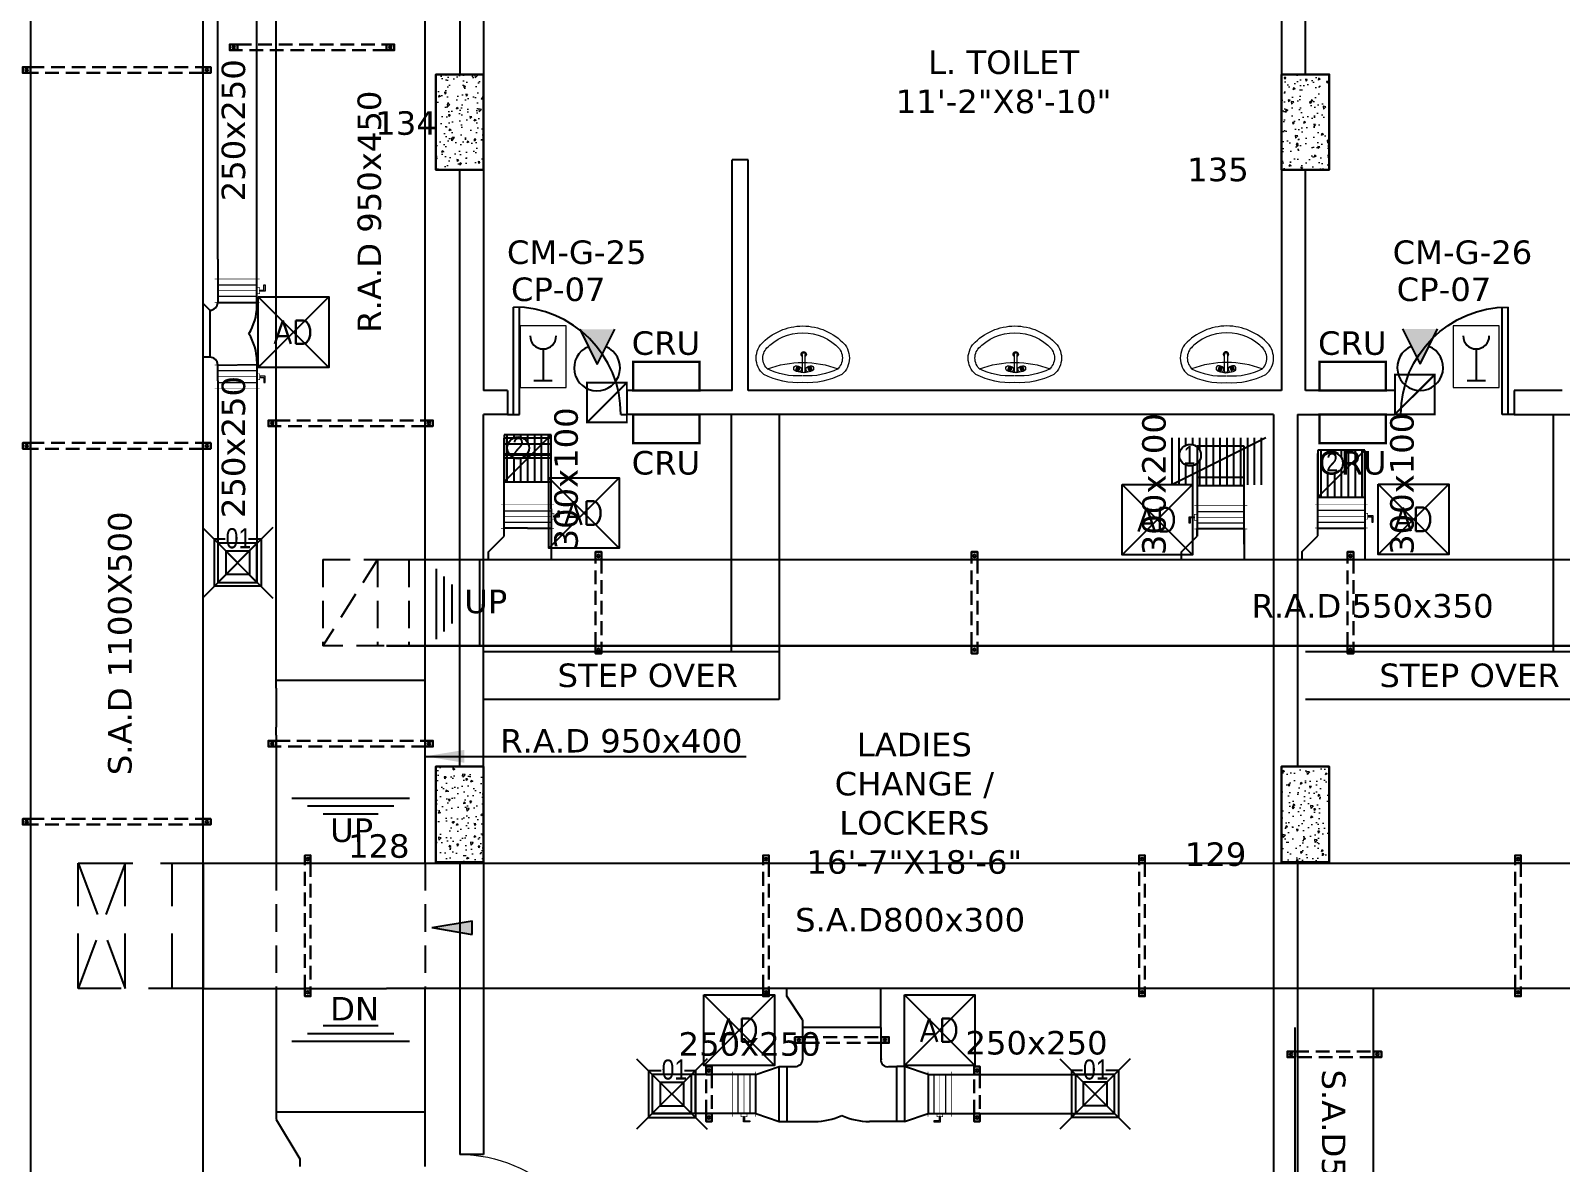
# Model space of a CAD drawing. Header units: millimetres. Extents: x -5691 to 68617, y -23008 to 84113.
# Drawn here: x 25404 to 35169, y 53873 to 61100 of the extents above; entities that cross this region are included whole.
import ezdxf
from ezdxf.enums import TextEntityAlignment as Align

# ---------------------------------------------------------------- set-up
doc = ezdxf.new("R2010")
doc.units = ezdxf.units.MM
doc.header["$LTSCALE"] = 700
doc.header["$MEASUREMENT"] = 0
doc.set_wipeout_variables(frame=1)
doc.linetypes.add('HIDDEN', pattern=[0.375, 0.25, -0.125])
for name, color, linetype in [('01-dif', 76, 'Continuous'), ('Access Door', 7, 'Continuous'), ('architactur xref$0$COLUMN', 8, 'Continuous'), ('architactur xref$0$COLUMN HATCH', 8, 'Continuous'), ('architactur xref$0$EL- DOOR INTERLOCKING', 8, 'Continuous'), ('architactur xref$0$MAA - CCTV - ZAI', 8, 'Continuous'), ('architactur xref$0$MAA-CABLE TRAY', 8, 'Continuous'), ('architactur xref$0$MAA-PP.1', 8, 'Continuous'), ('architactur xref$0$TEXT', 8, 'Continuous'), ('architactur xref$0$WALL', 8, 'Continuous'), ('architactur xref$0$WINDOOW', 8, 'Continuous'), ('duct size', 7, 'Continuous'), ('M-AC-DIFFUSER', 3, 'Continuous'), ('rcp$0$01-dif', 76, 'Continuous'), ('rcp$0$Return grill 300x300', 5, 'Continuous'), ('rcp$0$RETURN GRILL-600x300', 5, 'Continuous'), ('rcp$0$WO DIFFUSER', 78, 'Continuous'), ('rcp$0$X-REF', 8, 'Continuous'), ('Return Ahu-06', 1, 'Continuous'), ('Supply Ahu-05', 3, 'Continuous'), ('Supply Ahu-06', 3, 'Continuous'), ('X-REF', 8, 'Continuous')]:
    doc.layers.add(name, color=color, linetype=linetype)
for name, color, linetype, lineweight in [('architactur xref$0$AR. COLUMN', 8, 'Continuous', 30), ('architactur xref$0$AR. R.C.C HATCH', 8, 'Continuous', 9), ('rcp$0$MAAM TEXT', 7, 'Continuous', 25), ('SA-HANGERS', 21, 'Continuous', 30), ('VCD', 1, 'Continuous', 20)]:
    doc.layers.add(name, color=color, linetype=linetype, lineweight=lineweight)
doc.styles.add('AC-TEXT', font='ROMANS.SHX', dxfattribs={"height": 200})
doc.styles.add('architactur xref$0$VERDANA', font='verdana.ttf')
doc.styles.add('Arial', font='arial.ttf')
doc.styles.add('rcp$0$style1', font='ARIALN.TTF')
doc.styles.add('style1', font='ARIALN.TTF')
doc.styles.add('VERDANA', font='verdana.ttf')
doc.dimstyles.new('1-100', dxfattribs={"dimscale": 100, "dimtxt": 2, "dimasz": 2.5, "dimexe": 1.25, "dimexo": 0.625, "dimtad": 1, "dimdec": 0, "dimtxsty": 'Arial', "dimblk": 'ARCHTICK', "dimcen": 2.5, "dimclrd": 3, "dimclre": 3, "dimclrt": 3, "dimadec": 0, "dimazin": 0, "dimtfac": 1, "dimtdec": 0, "dimtmove": 0, "dimatfit": 3, "dimfxl": 1, "dimarcsym": 0})

# ---------------------------------------------------------------- blocks, each defined once
blk = doc.blocks.new('*U7')
for p, q in [((0, 0), (0, 37)), ((950, 0), (950, 37))]:
    blk.add_line(p, q)
for points in [[(0, 0), (-50, 0), (-50, 37), (0, 37)], [(950, 37), (1000, 37), (1000, 0), (950, 0)]]:
    blk.add_lwpolyline(points)
at = {"linetype": 'HIDDEN', "ltscale": 0.5}
for points in [[(0, 37), (950, 37)], [(950, 0), (0, 0)]]:
    blk.add_lwpolyline(points, dxfattribs=at)
for centre in [(-25, 18.5), (975, 18.5)]:
    blk.add_circle(centre, 8.44)
blk = doc.blocks.new('*U36')
for p, q in [((0, 0), (0, 37)), ((1100, 0), (1100, 37))]:
    blk.add_line(p, q)
for points in [[(0, 0), (-50, 0), (-50, 37), (0, 37)], [(1100, 37), (1150, 37), (1150, 0), (1100, 0)]]:
    blk.add_lwpolyline(points)
at = {"linetype": 'HIDDEN', "ltscale": 0.5}
for points in [[(0, 37), (1100, 37)], [(1100, 0), (0, 0)]]:
    blk.add_lwpolyline(points, dxfattribs=at)
for centre in [(-25, 18.5), (1125, 18.5)]:
    blk.add_circle(centre, 8.44)
blk = doc.blocks.new('*U37')
for p, q in [((0, 0), (0, 37)), ((550, 0), (550, 37))]:
    blk.add_line(p, q)
for points in [[(0, 0), (-50, 0), (-50, 37), (0, 37)], [(550, 37), (600, 37), (600, 0), (550, 0)]]:
    blk.add_lwpolyline(points)
at = {"linetype": 'HIDDEN', "ltscale": 0.5}
for points in [[(0, 37), (550, 37)], [(550, 0), (0, 0)]]:
    blk.add_lwpolyline(points, dxfattribs=at)
for centre in [(-25, 18.5), (575, 18.5)]:
    blk.add_circle(centre, 8.44)
blk = doc.blocks.new('*U38')
for p, q in [((0, 0), (0, 37)), ((800, 0), (800, 37))]:
    blk.add_line(p, q)
for points in [[(0, 0), (-50, 0), (-50, 37), (0, 37)], [(800, 37), (850, 37), (850, 0), (800, 0)]]:
    blk.add_lwpolyline(points)
at = {"linetype": 'HIDDEN', "ltscale": 0.5}
for points in [[(0, 37), (800, 37)], [(800, 0), (0, 0)]]:
    blk.add_lwpolyline(points, dxfattribs=at)
for centre in [(-25, 18.5), (825, 18.5)]:
    blk.add_circle(centre, 8.44)
blk = doc.blocks.new('*U39')
for p, q in [((0, 0), (0, 37)), ((500, 0), (500, 37))]:
    blk.add_line(p, q)
for points in [[(0, 0), (-50, 0), (-50, 37), (0, 37)], [(500, 37), (550, 37), (550, 0), (500, 0)]]:
    blk.add_lwpolyline(points)
at = {"linetype": 'HIDDEN', "ltscale": 0.5}
for points in [[(0, 37), (500, 37)], [(500, 0), (0, 0)]]:
    blk.add_lwpolyline(points, dxfattribs=at)
for centre in [(-25, 18.5), (525, 18.5)]:
    blk.add_circle(centre, 8.44)
blk = doc.blocks.new('*U40')
for p, q in [((0, 0), (0, 37)), ((250, 0), (250, 37))]:
    blk.add_line(p, q)
for points in [[(0, 0), (-50, 0), (-50, 37), (0, 37)], [(250, 37), (300, 37), (300, 0), (250, 0)]]:
    blk.add_lwpolyline(points)
at = {"linetype": 'HIDDEN', "ltscale": 0.5}
for points in [[(0, 37), (250, 37)], [(250, 0), (0, 0)]]:
    blk.add_lwpolyline(points, dxfattribs=at)
for centre in [(-25, 18.5), (275, 18.5)]:
    blk.add_circle(centre, 8.44)
blk = doc.blocks.new('*U86')
at = {"linetype": 'Continuous'}
for points in [[(-25, 20), (-25, 30), (-60, 30), (-60, 75), (-70, 75), (-70, 20), (-25, 20)], [(400, 75), (0, 75), (0, -25), (400, -25)]]:
    blk.add_lwpolyline(points, close=True, dxfattribs=at)
at = {"linetype": 'Continuous', "const_width": 5}
for points in [[(400, -75), (400, -75), (-25, -75), (0, -75), (0, 125), (-25, 125), (0, 125), (400, 125), (425, 125), (400, 125), (400, -75), (425, -75), (400, -75)], [(400, 25), (0, 25)]]:
    blk.add_lwpolyline(points, dxfattribs=at)
blk.add_lwpolyline([(0, 0), (0, 50), (-25, 50), (-25, 0)], close=True, dxfattribs=at)
blk = doc.blocks.new('*U87')
at = {"linetype": 'Continuous'}
for points in [[(-25, 20), (-25, 30), (-60, 30), (-60, 75), (-70, 75), (-70, 20), (-25, 20)], [(333, 75), (0, 75), (0, -25), (333, -25)]]:
    blk.add_lwpolyline(points, close=True, dxfattribs=at)
at = {"linetype": 'Continuous', "const_width": 5}
for points in [[(333, -75), (333, -75), (-25, -75), (0, -75), (0, 125), (-25, 125), (0, 125), (333, 125), (358, 125), (333, 125), (333, -75), (358, -75), (333, -75)], [(333, 25), (0, 25)]]:
    blk.add_lwpolyline(points, dxfattribs=at)
blk.add_lwpolyline([(0, 0), (0, 50), (-25, 50), (-25, 0)], close=True, dxfattribs=at)
blk = doc.blocks.new('architactur xref$0$D2.5')
at = {"color": 0}
for p, q in [((1.5, 0), (1.5, 27)), ((3, 0), (3, 26.96)), ((0, 0), (3, 0)), ((28.5, 0), (30, 0))]:
    blk.add_line(p, q, dxfattribs=at)
blk.add_arc((1.5, 0), 27, 0, 90, dxfattribs=at)
blk = doc.blocks.new('architactur xref$0$Wash Basin')
at = {"layer": 'architactur xref$0$WINDOOW', "color": 0, "lineweight": 0}
for p, q in [((-1.95, -3.26, -20.33), (-0.99, -2.87, -20.33)), ((-1.87, -3.39, -20.33), (-0.92, -3.01, -20.33)), ((-1.82, -3.58, -20.33), (-0.86, -3.19, -20.33)), ((-1.73, -3.82, -20.33), (-0.77, -3.44, -20.33)), ((-1.62, -4.02, -20.33), (-0.67, -3.64, -20.33)), ((-1.56, -4.16, -20.33), (-0.6, -3.77, -20.33)), ((1.99, -4.16, -20.33), (1.03, -3.77, -20.33)), ((2.05, -4.02, -20.33), (1.1, -3.64, -20.33)), ((2.16, -3.82, -20.33), (1.2, -3.44, -20.33)), ((2.25, -3.58, -20.33), (1.3, -3.19, -20.33)), ((2.3, -3.39, -20.33), (1.35, -3.01, -20.33)), ((2.38, -3.26, -20.33), (1.42, -2.87, -20.33)), ((-0.26, -6.63, -20.33), (-0.45, -7.1, -20.33)), ((-0.15, -7.1, -20.33), (-0.45, -7.1, -20.33)), ((-0.26, -7.57, -20.33), (-0.45, -7.1, -20.33)), ((-0.15, -7.1, -20.33), (-0.45, -7.1, -20.33)), ((-0.35, -6.86, -20.33), (-0.15, -6.95, -20.33)), ((-0.35, -7.34, -20.33), (-0.13, -7.24, -20.33)), ((-0.26, -6.63, -20.33), (-0.15, -6.59, -20.33)), ((-0.15, -6.73, -20.33), (-0.26, -6.63, -20.33)), ((-0.05, -7.36, -20.33), (-0.26, -7.57, -20.33)), ((-0.26, -7.57, -20.33), (0.22, -7.77, -20.33)), ((-0.02, -7.67, -20.33), (0.07, -7.44, -20.33)), ((0.22, -7.47, -20.33), (0.22, -7.77, -20.33)), ((0.69, -7.57, -20.33), (0.22, -7.77, -20.33)), ((0.45, -7.67, -20.33), (0.36, -7.44, -20.33)), ((0.48, -7.36, -20.33), (0.69, -7.57, -20.33)), ((0.79, -7.34, -20.33), (0.56, -7.24, -20.33)), ((0.69, -6.63, -20.33), (0.59, -6.59, -20.33)), ((0.59, -6.73, -20.33), (0.69, -6.63, -20.33)), ((0.79, -6.86, -20.33), (0.59, -6.95, -20.33)), ((0.88, -7.1, -20.33), (0.59, -7.1, -20.33)), ((0.88, -7.1, -20.33), (0.59, -7.1, -20.33)), ((0.69, -6.63, -20.33), (0.88, -7.1, -20.33)), ((0.69, -7.57, -20.33), (0.88, -7.1, -20.33))]:
    blk.add_line(p, q, dxfattribs=at)
at = {"layer": 'architactur xref$0$WINDOOW', "color": 0, "lineweight": 0, "elevation": -20.33}
for points in [[(-0.15, -7.1), (-0.15, -2.85)], [(0.59, -2.85), (0.59, -7.1)]]:
    blk.add_lwpolyline(points, dxfattribs=at)
at = {"layer": 'architactur xref$0$WINDOOW', "color": 0, "lineweight": 0}
for centre, radius, start, end in [((-1.22, -18.85, -20.33), 18.88, 86.3022, 117.1041), ((1.22, -18.85, -20.33), 18.88, 62.8959, 93.6978), ((-6.28, -6.17, -20.33), 5.44, 130.629, 229.5748), ((-6.28, -6.17, -20.33), 3.75, 130.629, 229.5748), ((-1.22, -18.85, -20.33), 17.19, 86.3022, 117.1041), ((0, 20.05, -20.33), 25.11, 249.343, 290.657), ((-1.46, -3.5, -20.33), 0.82, 157.3594, 242.2069), ((-0.84, -4.74, -20.33), 2.08, 88.1459, 131.4167), ((-1.77, -2.14, -20.33), 2.08, 268.147, 311.4156), ((0.22, -5.74, -20.33), 3.23, 92.4524, 107.7907), ((-1.15, -3.39, -20.33), 0.82, 337.3556, 62.2031), ((-0.25, -4.45, -20.33), 0.981, 84.6081, 95.3919), ((0.22, -2.85, -20.33), 0.37, 0, 180), ((1.22, -18.85, -20.33), 17.19, 63.6135, 93.6978), ((0.22, -5.74, -20.33), 3.23, 72.2093, 87.5476), ((0.68, -4.45, -20.33), 0.981, 84.6081, 95.3919), ((1.58, -3.39, -20.33), 0.82, 117.7969, 202.6444), ((2.21, -2.14, -20.33), 2.08, 228.5844, 271.853), ((1.27, -4.74, -20.33), 2.08, 48.5833, 91.8541), ((1.89, -3.5, -20.33), 0.82, 297.7931, 22.6406), ((6.2, -6.19, -20.33), 3.75, 310.4252, 49.371), ((6.28, -6.17, -20.33), 5.44, 310.4252, 49.371), ((0.22, -7.1, -20.33), 0.668, 123.6067, 56.3933), ((0.22, -7.1, -20.33), 0.37, 180, 0), ((0, 0, -20.33), 14.23, 222.5382, 317.4618), ((0, 0, -20.33), 12.53, 222.5382, 317.4618)]:
    blk.add_arc(centre, radius, start, end, dxfattribs=at)
blk = doc.blocks.new('architactur xref$0$D1')
at = {"layer": 'architactur xref$0$WINDOOW', "color": 0, "lineweight": 0}
for p, q in [((2995.31, -11647.76), (2960.36, -11647.76)), ((2995.31, -11647.76), (2995.31, -11650.76)), ((2995.31, -11649.76), (2960.31, -11649.76))]:
    blk.add_line(p, q, dxfattribs=at)
blk.add_arc((2995.31, -11649.76), 35, 90, 180, dxfattribs=at)
blk = doc.blocks.new('*U238')
at = {"layer": 'architactur xref$0$MAA - CCTV - ZAI'}
blk.add_hatch(color=0, dxfattribs=at).paths.add_polyline_path([(-0.65, 0), (-9.48, -4.42), (-9.48, 4.42)])
at = {"layer": 'architactur xref$0$MAA - CCTV - ZAI', "color": 0}
for p, q in [((-0.65, 0), (-9.48, 4.42)), ((-9.48, -4.42), (-0.65, 0))]:
    blk.add_line(p, q, dxfattribs=at)
blk.add_arc((0.24, 0), 5.77, 202.6408, 157.3592, dxfattribs=at)
blk = doc.blocks.new('*U239')
at = {"layer": 'architactur xref$0$MAA - CCTV - ZAI'}
blk.add_hatch(color=0, dxfattribs=at).paths.add_polyline_path([(-0.65, 0), (-9.48, -4.42), (-9.48, 4.42)])
at = {"layer": 'architactur xref$0$MAA - CCTV - ZAI', "color": 0}
for p, q in [((-0.65, 0), (-9.48, 4.42)), ((-9.48, -4.42), (-0.65, 0))]:
    blk.add_line(p, q, dxfattribs=at)
blk.add_arc((0.24, 0), 5.77, 202.6408, 157.3592, dxfattribs=at)
blk = doc.blocks.new('architactur xref$0$CP')
at = {"layer": 'architactur xref$0$MAA - CCTV - ZAI', "lineweight": 0}
blk.add_lwpolyline([(5.77, 0), (5.77, -15.5), (-5.77, -15.5), (-5.77, 0)], close=True, dxfattribs=at)
at = {"layer": 'architactur xref$0$MAA-PP.1', "color": 0}
for p, q in [((-2.3, -1.8), (2.3, -1.8)), ((0, -9.68), (0, -1.8))]:
    blk.add_line(p, q, dxfattribs=at)
at = {"layer": 'architactur xref$0$MAA-PP.1', "color": 0, "extrusion": (0, 0, -1)}
blk.add_ellipse((0, -12.97), major_axis=(2.32, 2.32), ratio=1, start_param=3.926991, end_param=7.068583, dxfattribs=at)
blk = doc.blocks.new('architactur xref$0$CRU')
at = {"layer": 'architactur xref$0$EL- DOOR INTERLOCKING', "color": 0, "const_width": 0.607}
blk.add_lwpolyline([(-7, 0), (-7, 7.23), (9.63, 7.23), (9.63, 0)], close=True, dxfattribs=at)
blk = doc.blocks.new('architactur xref$0$COLUM')
at = {"lineweight": 18}
blk.add_wipeout([(-12, 0), (-12, -24), (0, -24), (0, 0)], dxfattribs=at)
at = {"layer": 'architactur xref$0$AR. R.C.C HATCH'}
h = blk.add_hatch(dxfattribs=at)
h.set_pattern_fill('AR-CONC', color=256, scale=0.75, angle=180, style=0)
h.paths.add_polyline_path([(-12, -24), (0, -24), (0, 0), (-12, 0)])
at = {"layer": 'architactur xref$0$AR. COLUMN'}
blk.add_lwpolyline([(-12, 0), (-12, -24), (0, -24), (0, 0)], close=True, dxfattribs=at)
at = {"layer": 'architactur xref$0$TEXT', "lineweight": 0}
blk.add_lwpolyline([(-12, -24), (0, -24), (0, 0), (-12, 0)], close=True, dxfattribs=at)
blk = doc.blocks.new('architactur xref')
at = {"layer": 'architactur xref$0$COLUMN HATCH', "linetype": 'Continuous'}
for points in [[(1102, 2370.5), (1114, 2370.5), (1114, 2394.5), (1102, 2394.5)], [(1314.5, 2370.5), (1326.5, 2370.5), (1326.5, 2394.5), (1314.5, 2394.5)], [(1102, 2196.5), (1114, 2196.5), (1114, 2220.5), (1102, 2220.5)], [(1314.5, 2196.5), (1326.5, 2196.5), (1326.5, 2220.5), (1314.5, 2220.5)]]:
    blk.add_hatch(color=256, dxfattribs=at).paths.add_polyline_path(points)
at = {"layer": 'architactur xref$0$TEXT', "lineweight": 0}
for points in [[(1102, 2370.5), (1114, 2370.5), (1114, 2394.5), (1102, 2394.5)], [(1314.5, 2370.5), (1326.5, 2370.5), (1326.5, 2394.5), (1314.5, 2394.5)], [(1102, 2196.5), (1114, 2196.5), (1114, 2220.5), (1102, 2220.5)], [(1314.5, 2196.5), (1326.5, 2196.5), (1326.5, 2220.5), (1314.5, 2220.5)]]:
    blk.add_hatch(color=256, dxfattribs=at).paths.add_polyline_path(points)
at = {"layer": 'architactur xref$0$TEXT'}
blk.add_hatch(color=256, dxfattribs=at).paths.add_polyline_path([(1111.16, 2181.73), (1111.16, 2178.3), (1100.93, 2180.02)])
at = {"layer": 'architactur xref$0$COLUMN', "linetype": 'Continuous'}
for p, q in [((1176.25, 2309.02), (1176.25, 2249.36)), ((1188.25, 2309.02), (1188.25, 2237.36)), ((1382.75, 2309.02), (1382.75, 2249.36)), ((1188.25, 2249.36), (1114, 2249.36)), ((1394.75, 2249.36), (1320.5, 2249.36)), ((1188.25, 2237.36), (1114, 2237.36)), ((1394.75, 2237.36), (1320.5, 2237.36))]:
    blk.add_line(p, q, dxfattribs=at)
for points in [[(1102, 2370.5), (1114, 2370.5), (1114, 2394.5), (1102, 2394.5)], [(1314.5, 2370.5), (1326.5, 2370.5), (1326.5, 2394.5), (1314.5, 2394.5)], [(1102, 2196.5), (1114, 2196.5), (1114, 2220.5), (1102, 2220.5)], [(1314.5, 2196.5), (1326.5, 2196.5), (1326.5, 2220.5), (1314.5, 2220.5)]]:
    blk.add_lwpolyline(points, close=True, dxfattribs=at)
at = {"layer": 'architactur xref$0$EL- DOOR INTERLOCKING', "const_width": 0.486}
for points in [[(1343, 2319.02), (1343, 2309.02), (1353, 2309.02), (1353, 2319.02)], [(1140, 2317.02), (1140, 2307.02), (1150, 2307.02), (1150, 2317.02)]]:
    blk.add_lwpolyline(points, close=True, dxfattribs=at)
for points in [[(1353, 2319.02), (1343, 2309.02)], [(1150, 2317.02), (1140, 2307.02)]]:
    blk.add_lwpolyline(points, dxfattribs=at)
at = {"layer": 'architactur xref$0$TEXT'}
for p, q in [((1100.97, 2180.03), (1111.16, 2181.73)), ((1100.97, 2180.02), (1111.16, 2178.3)), ((1111.16, 2178.3), (1111.16, 2181.73))]:
    blk.add_line(p, q, dxfattribs=at)
at = {"layer": 'architactur xref$0$TEXT', "lineweight": 0}
for points in [[(1102, 2370.5), (1114, 2370.5), (1114, 2394.5), (1102, 2394.5)], [(1314.5, 2370.5), (1326.5, 2370.5), (1326.5, 2394.5), (1314.5, 2394.5)], [(1102, 2196.5), (1114, 2196.5), (1114, 2220.5), (1102, 2220.5)], [(1314.5, 2196.5), (1326.5, 2196.5), (1326.5, 2220.5), (1314.5, 2220.5)]]:
    blk.add_lwpolyline(points, close=True, dxfattribs=at)
at = {"layer": 'architactur xref$0$WALL', "linetype": 'Continuous'}
for p, q in [((1114, 2576), (1114, 2315.02)), ((1108, 2561), (1108, 2394.5)), ((1320.5, 2315.02), (1320.5, 2513)), ((1314.5, 2421), (1314.5, 2315.02)), ((1176.5, 2315.02), (1176.5, 2372.99)), ((1180.5, 2372.99), (1176.5, 2372.99)), ((1180.5, 2315.02), (1180.5, 2372.99)), ((1108, 2220.5), (1108, 2370.5)), ((1120, 2315.02), (1114, 2315.02)), ((1120, 2315.02), (1120, 2309.02)), ((1176.5, 2315.02), (1150, 2315.02)), ((1150, 2315.02), (1150, 2309.02)), ((1314.5, 2315.02), (1180.5, 2315.02)), ((1343, 2315.02), (1320.5, 2315.02)), ((1343, 2315.02), (1343, 2309.02)), ((1373, 2315.02), (1373, 2309.02)), ((1385, 2315.02), (1373, 2315.02)), ((1114, 2220.5), (1114, 2309.02)), ((1120, 2309.02), (1114, 2309.02)), ((1312.5, 2309.02), (1150, 2309.02)), ((1312.5, 2309.02), (1312.5, 2087)), ((1318.5, 2309.02), (1343, 2309.02)), ((1318.5, 2309.02), (1318.5, 2081)), ((1373, 2309.02), (1514, 2309.02)), ((1108, 2196.5), (1108, 2123)), ((1114, 2196.5), (1114, 2123)), ((1114, 2123), (1108, 2123))]:
    blk.add_line(p, q, dxfattribs=at)
at = {"layer": 'architactur xref$0$COLUMN', "linetype": 'Continuous'}
blk.add_blockref('architactur xref$0$D2.5', (1120, 2309.02), dxfattribs=at)
at = {"layer": 'architactur xref$0$COLUMN', "linetype": 'Continuous', "xscale": -1}
blk.add_blockref('architactur xref$0$D2.5', (1373, 2309.02), dxfattribs=at)
at = {"layer": 'architactur xref$0$EL- DOOR INTERLOCKING'}
for p in [(1158.61, 2315.02), (1331.08, 2315.02), (1158.61, 2301.8), (1331.08, 2301.8)]:
    blk.add_blockref('architactur xref$0$CRU', p, dxfattribs=at)
at = {"layer": 'architactur xref$0$MAA - CCTV - ZAI', "lineweight": 0, "xscale": -1, "rotation": 180}
for p in [(1128.97, 2315.78), (1363.44, 2315.78)]:
    blk.add_blockref('architactur xref$0$CP', p, dxfattribs=at)
at = {"layer": 'architactur xref$0$MAA - CCTV - ZAI'}
for name, p, rotation in [('*U238', (1142.52, 2320.95), 269.7024498004789), ('*U239', (1349.36, 2321.03), 270.2015177848047)]:
    blk.add_blockref(name, p, dxfattribs=dict(at, rotation=rotation))
at = {"layer": 'architactur xref$0$WINDOOW', "lineweight": 0, "xscale": -1}
for name, p, rotation in [('architactur xref$0$Wash Basin', (1194.22, 2317.02), 180), ('architactur xref$0$Wash Basin', (1247.5, 2317.02), 180), ('architactur xref$0$D1', (4103.31, 13737.76), 5.836371386180872e-09)]:
    blk.add_blockref(name, p, dxfattribs=dict(at, rotation=rotation))
at = {"layer": 'architactur xref$0$WINDOOW', "lineweight": 0, "rotation": 180}
blk.add_blockref('architactur xref$0$Wash Basin', (1300.78, 2317.02), dxfattribs=at)
at = {"layer": 'architactur xref$0$TEXT', "linetype": 'Continuous', "attachment_point": 5, "style": 'architactur xref$0$VERDANA'}
for s, insert, char_height, width in [('L. TOILET \\P11\'-2"X8\'-10"', (1244.68, 2392.57), 5.9055, 140.211), ('STEP OVER', (1155.26, 2243.39), 5.906, 140.211), ('STEP OVER', (1361.76, 2243.39), 5.906, 140.211), ('LADIES CHANGE / LOCKERS\\P16\'-7"X18\'-6"', (1222.25, 2211.23, 0.01), 5.9055, 56.0844)]:
    blk.add_mtext(s, dxfattribs=dict(at, insert=insert, char_height=char_height, width=width))
at = {"layer": 'architactur xref$0$TEXT', "lineweight": 0, "char_height": 5.906, "width": 5.1391, "attachment_point": 5, "style": 'architactur xref$0$VERDANA'}
for s, insert in [('134', (1094.51, 2382.21)), ('135', (1298.55, 2370.54)), ('128', (1087.66, 2200.48)), ('129', (1297.95, 2198.43))]:
    blk.add_mtext(s, dxfattribs=dict(at, insert=insert))
at = {"layer": 'architactur xref$0$TEXT', "char_height": 5.906, "attachment_point": 5, "style": 'architactur xref$0$VERDANA'}
for s, insert, width in [('CM-G-25', (1137.41, 2349.74), 129.9748), ('CM-G-26', (1359.98, 2349.74), 129.9748), ('CP-07', (1132.77, 2340.42), 220.5147), ('CP-07', (1355.34, 2340.42), 146.5716), ('CRU', (1159.82, 2326.9), 220.5147), ('CRU', (1332.3, 2326.9), 220.5147), ('CRU', (1159.82, 2296.81), 220.5147), ('CRU', (1332.3, 2296.81), 220.5147)]:
    blk.add_mtext(s, dxfattribs=dict(at, insert=insert, width=width))
at = {"layer": 'architactur xref$0$MAA-CABLE TRAY', "lineweight": 18}
for p in [(1114, 2394.5), (1326.5, 2394.5), (1114, 2220.5), (1326.5, 2220.5)]:
    blk.add_blockref('architactur xref$0$COLUM', p, dxfattribs=at)
blk = doc.blocks.new('*U95')
at = {"linetype": 'Continuous'}
for points in [[(-25, 20), (-25, 30), (-60, 30), (-60, 75), (-70, 75), (-70, 20), (-25, 20)], [(333, 75), (0, 75), (0, -25), (333, -25)]]:
    blk.add_lwpolyline(points, close=True, dxfattribs=at)
at = {"linetype": 'Continuous', "const_width": 5}
for points in [[(333, -75), (333, -75), (-25, -75), (0, -75), (0, 125), (-25, 125), (0, 125), (333, 125), (358, 125), (333, 125), (333, -75), (358, -75), (333, -75)], [(333, 25), (0, 25)]]:
    blk.add_lwpolyline(points, dxfattribs=at)
blk.add_lwpolyline([(0, 0), (0, 50), (-25, 50), (-25, 0)], close=True, dxfattribs=at)
blk = doc.blocks.new('AD')
at = {"layer": 'M-AC-DIFFUSER', "color": 2}
for p, q in [((225, 225), (-225, -225)), ((225, -225), (-225, 225))]:
    blk.add_line(p, q, dxfattribs=at)
blk.add_lwpolyline([(-225, 225), (225, 225), (225, -225), (-225, -225)], close=True, dxfattribs=at)
at = {"layer": 'M-AC-DIFFUSER', "color": 2, "style": 'AC-TEXT'}
blk.add_text('AD', height=150, dxfattribs=at).set_placement((0, 0), align=Align.MIDDLE_CENTER)
blk = doc.blocks.new('_ArchTick')
at = {"color": 0, "linetype": 'ByBlock', "const_width": 0.15}
blk.add_lwpolyline([(-0.5, -0.5), (0.5, 0.5)], dxfattribs=at)
blk = doc.blocks.new('rcp$0$saaa')
at = {"layer": 'rcp$0$RETURN GRILL-600x300'}
h = blk.add_hatch(dxfattribs=at)
h.set_pattern_fill('ANSI31', color=256, scale=350, angle=135, style=0)
h.set_pattern_definition([(270, (332422.58, 31332.115), (-43.75, 3e-15), [])])
h.paths.add_polyline_path([(272317.9, 32662.1), (272317.9, 32962.1), (271717.9, 32962.1), (271717.9, 32662.1)])
h.paths.add_polyline_path([(271904.5, 32851.7, 1), (271767, 32851.7, 1)], flags=16)
blk.add_line((272317.9, 32962.1), (271717.9, 32662.1), dxfattribs=at)
blk.add_circle((271835.7, 32851.7, -0.4), 68.8, dxfattribs=at)
at = {"layer": 'rcp$0$MAAM TEXT', "color": 7, "style": 'rcp$0$style1'}
blk.add_text('1', height=117.4, dxfattribs=at).set_placement((271830.4, 32793.9, -0.4), align=Align.CENTER)
blk = doc.blocks.new('rcp$0$grill 2')
at = {"layer": 'rcp$0$Return grill 300x300'}
for p, q in [((-181725.9, 9716.9), (-182025.9, 9716.9)), ((-182025.9, 9716.9), (-182025.9, 9416.9)), ((-181725.9, 9716.9), (-182025.9, 9416.9)), ((-182007.4, 9716.9), (-182007.4, 9416.9)), ((-181963.7, 9716.9), (-181963.7, 9698)), ((-181919.9, 9716.9), (-181919.9, 9701.3)), ((-181876.2, 9716.9), (-181876.2, 9668)), ((-181832.4, 9716.9), (-181832.4, 9416.9)), ((-181788.7, 9716.9), (-181788.7, 9416.9)), ((-181744.9, 9716.9), (-181744.9, 9416.9)), ((-181725.9, 9416.9), (-181725.9, 9716.9)), ((-181963.7, 9569.2), (-181963.7, 9416.9)), ((-181876.2, 9599.2), (-181876.2, 9416.9)), ((-181919.9, 9566), (-181919.9, 9416.9)), ((-182025.9, 9416.9), (-181725.9, 9416.9))]:
    blk.add_line(p, q, dxfattribs=at)
blk.add_ellipse((-181935.9, 9633.6), major_axis=(49.3, 49.3), ratio=1, start_param=5.497787, end_param=11.780972, dxfattribs=at)
at = {"layer": 'rcp$0$Return grill 300x300', "color": 7, "style": 'rcp$0$style1'}
blk.add_text('2', height=117.4, dxfattribs=at).set_placement((-181934.8, 9581.9, -0.4), align=Align.CENTER)
blk = doc.blocks.new('rcp$0$01')
at = {"layer": 'rcp$0$01-dif'}
for p, q in [((197256.5, -40399.6), (197706.5, -40849.6)), ((197706.5, -40399.6), (197256.5, -40849.6)), ((197401.5, -40474.6), (197331.5, -40474.6)), ((197331.5, -40474.6), (197331.5, -40774.6)), ((197631.5, -40474.6), (197550, -40474.6)), ((197631.5, -40474.6), (197631.5, -40774.6)), ((197556.5, -40549.6), (197406.5, -40549.6)), ((197406.5, -40549.6), (197406.5, -40699.6)), ((197556.5, -40549.6), (197556.5, -40699.6)), ((197556.5, -40699.6), (197406.5, -40699.6)), ((197631.5, -40774.6), (197331.5, -40774.6))]:
    blk.add_line(p, q, dxfattribs=at)
at = {"layer": 'rcp$0$01-dif', "style": 'rcp$0$style1'}
blk.add_text('01', height=128.44, dxfattribs=at).set_placement((197486.5, -40532.3), align=Align.CENTER)
blk = doc.blocks.new('rcp')
at = {"layer": 'rcp$0$RETURN GRILL-600x300'}
blk.add_blockref('rcp$0$saaa', (-239029.8, 25537), dxfattribs=at)
at = {"layer": 'rcp$0$X-REF', "xscale": 25.39999999999418, "yscale": 25.39999999999418, "zscale": 25.39999999999418}
blk.add_blockref('architactur xref', (0, 0), dxfattribs=at)
at = {"layer": 'rcp$0$RETURN GRILL-600x300'}
for p in [(210452.1, 48801.8), (215646.4, 48703.9)]:
    blk.add_blockref('rcp$0$grill 2', p, dxfattribs=at)
at = {"layer": 'rcp$0$WO DIFFUSER', "color": 41}
for p in [(-170755.6, 98326.5, -0.4), (-165283.4, 94934.4)]:
    blk.add_blockref('rcp$0$01', p, dxfattribs=at)

msp = doc.modelspace()

# ---------------------------------------------------------------- block references
at = {"layer": 'X-REF', "ltscale": 8}
msp.add_blockref('rcp', (0, 0), dxfattribs=at)

# ---------------------------------------------------------------- next in the draw order: block references
at = {"layer": 'X-REF', "xscale": 25.39999999999418, "yscale": 25.39999999999418, "zscale": 25.39999999999418}
msp.add_blockref('architactur xref', (0, 0), dxfattribs=at)

# ---------------------------------------------------------------- next in the draw order: linework, layer by layer
at = {"layer": '01-dif'}
for p, q in [((29722.3, 54535, 475), (29272.3, 54085, 475)), ((29272.3, 54535, 475), (29722.3, 54085, 475)), ((29347.3, 54460, 475), (29428.7, 54460, 475)), ((29347.3, 54460, 475), (29347.3, 54160, 475)), ((29577.3, 54460, 475), (29647.3, 54460, 475)), ((29647.3, 54460, 475), (29647.3, 54160, 475)), ((29422.3, 54385, 475), (29572.3, 54385, 475)), ((29422.3, 54385, 475), (29422.3, 54235, 475)), ((29572.3, 54385, 475), (29572.3, 54235, 475)), ((29422.3, 54235, 475), (29572.3, 54235, 475)), ((29347.3, 54160, 475), (29647.3, 54160, 475))]:
    msp.add_line(p, q, dxfattribs=at)
at = {"layer": 'Return Ahu-06'}
for p, q in [((26972.6, 56902), (26972.6, 62334.4)), ((27922.6, 55784), (27922.6, 62284.4)), ((28426.1, 57921.8, 175), (28426.1, 58496.8, 150)), ((28726.1, 58496.8, 238.4), (28426.1, 58496.8, 150)), ((28726.1, 58046.8, 0), (28726.1, 58496.8, 238.4)), ((28426.1, 58396.8, 150), (28576.1, 58396.8, 150)), ((28576.1, 58396.8), (28726.1, 58396.8, 0)), ((33150.8, 58446.3, 75), (32850.8, 58446.3, 75)), ((32850.8, 58446.3, 75), (32850.8, 57871.1, 75)), ((33150.8, 57821.1, 125), (33150.8, 58446.3, 75)), ((33620.4, 57873.9, 172.8), (33620.4, 58398.9, 150)), ((33920.4, 58398.9, 150), (33920.4, 57823.9, 150)), ((28576.2, 58389.5, 273.7), (28426.1, 58389.5, 273.7)), ((28426.1, 58371.8, 175), (28576.1, 58371.8, 150)), ((28576.1, 58371.8, 150), (28726.1, 58371.8, 150)), ((28726.1, 58389.5, 273.7), (28576.2, 58389.5, 273.7)), ((33150.8, 58246.3, 75), (32850.8, 58246.3, 75)), ((32850.8, 58196.3, 75), (33150.8, 58196.3, 75)), ((28726.1, 58046.8, 100), (28726.1, 57921.9, 175)), ((28426.1, 57871.9, 175), (28426.1, 57921.8, 175)), ((28576.1, 57921.8, 225), (28426.1, 57921.8, 225)), ((28576.1, 57921.8, 225), (28726.1, 57921.9, 175)), ((28726.1, 57921.9, 175), (28726.1, 57721.9, 50)), ((32850.8, 57871.1, 162.5), (32850.8, 57921.1, 162.5)), ((32850.8, 57921.1, 162.5), (33150.8, 57921.1, 162.5)), ((33150.8, 57921.1, 162.5), (33150.8, 57721.1, 87.5)), ((33620.4, 57873.9, 175), (33620.4, 57923.8, 175)), ((33620.4, 57923.8, 175), (33920.4, 57923.8, 175)), ((33920.4, 57923.8, 175), (33920.4, 57723.9, 175)), ((28326.1, 57771.9, 175), (28426.1, 57871.9, 175)), ((32750.8, 57771.1, 162.5), (32850.8, 57871.1, 162.5)), ((33520.4, 57773.9, 175), (33620.4, 57873.9, 175)), ((27675.8, 57721.9, 50), (38361.6, 57721.9, 50)), ((28268.7, 57721.9, 50), (28268.7, 57171.9, 50)), ((28326.1, 57721.9, 175), (28326.1, 57771.9, 175)), ((32750.8, 57721.1, 162.5), (32750.8, 57771.1, 162.5)), ((33520.4, 57723.9, 175), (33520.4, 57773.9, 175)), ((27992.1, 57663.7), (27992.1, 57213.7)), ((28042.1, 57613.7), (28042.1, 57263.7)), ((28092.1, 57563.7), (28092.1, 57313.7)), ((38361.6, 57171.9, 50), (27675.8, 57171.9, 50)), ((26972.6, 56952), (27922.6, 56952)), ((26972.6, 56902), (26972.6, 56652, 400)), ((26972.6, 56602), (26972.6, 56652, 400)), ((26972.6, 56602), (26972.6, 55784)), ((27072.6, 56199.1), (27822.6, 56199.1)), ((27172.6, 56149.1), (27722.6, 56149.1)), ((27272.6, 56099.1), (27622.6, 56099.1)), ((26972.6, 54984), (26972.6, 54146.6)), ((27922.6, 53846.6), (27922.6, 54984)), ((27172.6, 54697.3), (27722.6, 54697.3)), ((27272.6, 54747.3), (27622.6, 54747.3)), ((27072.6, 54647.3), (27822.6, 54647.3)), ((26972.6, 54196.6), (27922.6, 54196.6)), ((26972.6, 54146.6), (27122.6, 53896.6)), ((27122.6, 53896.6), (27122.6, 53846.6))]:
    msp.add_line(p, q, dxfattribs=at)
at = {"layer": 'Return Ahu-06', "extrusion": (4.33333e-06, 0, 1)}
msp.add_line((28726.1, 58460.2, 238.4), (28426.1, 58460.2, 238.4), dxfattribs=at)
at = {"layer": 'Return Ahu-06', "linetype": 'HIDDEN'}
for p, q in [((27268.7, 57721.9, 50), (27268.7, 57171.9, 50)), ((27618.7, 57721.9, 50), (27268.7, 57171.9, 50)), ((27268.7, 57721.9, 50), (27922.6, 57721.9)), ((27618.7, 57721.9, 50), (27618.7, 57171.9, 50)), ((27818.7, 57721.9, 50), (27818.7, 57171.9, 50)), ((27922.6, 57171.9), (27268.7, 57171.9, 50)), ((26972.6, 55784), (26972.6, 54984)), ((27922.6, 55784), (27922.6, 54984))]:
    msp.add_line(p, q, dxfattribs=at)
at = {"layer": 'Return Ahu-06', "extrusion": (0, 0, -1)}
for p, q in [((27675.8, 57721.9), (37695.6, 57721.9)), ((27675.8, 57171.9), (37695.6, 57171.9))]:
    msp.add_line(p, q, dxfattribs=at)
at = {"layer": 'Supply Ahu-05'}
for p, q in [((26848.4, 59639.4, -600.4), (26848.4, 61776.9, -600.4)), ((26598.4, 59639.4, -600.4), (26598.4, 61526.9, -600.4)), ((26598.4, 59639.4, -600.4), (26598.4, 59364.4, -600.4)), ((26848.4, 59339.4, -600.4), (26848.4, 59639.4, -600.4)), ((26548.4, 59314.4, -600.4), (26504.3, 59358.5, -600.4)), ((26548.4, 59314.4, -600.4), (26548.4, 59014.4, -600.4)), ((26598.4, 59364.4, -600.4), (26848.4, 59364.4, -600.4)), ((26548.4, 59014.4, -600.4), (26504.3, 59014.4, 300)), ((26848.4, 58989.4, -600.4), (26848.4, 58864.4, -650.4)), ((26598.4, 58964.4, -600.4), (26848.4, 58967.9, -609)), ((26598.4, 58864.4, -650.4), (26598.4, 58964.4, -600.4)), ((26598.4, 58864.4, -650.4), (26598.4, 57576.9, -570.4)), ((26848.4, 58864.4, -650.4), (26848.4, 57576.9, -559.1)), ((26848.4, 57826.9, -600.4), (26598.4, 57576.9, -600.4)), ((26600.9, 57826.9, -600.4), (26848.4, 57576.9, -600.4)), ((30332, 54734, 475), (30332, 54531)), ((30832, 54734, 475), (30832, 54531)), ((29622.2, 54434.9, 925), (29372.3, 54185, 925)), ((29372.3, 54434.9, 925), (29622.3, 54185.6, 938.8)), ((32323, 54434.7, 450), (32073.1, 54184.9, 450)), ((32073.1, 54434.7, 450), (32323.1, 54185.5, 463.8))]:
    msp.add_line(p, q, dxfattribs=at)
for centre, radius, start, end in [((26548.4, 59364.4, -600.4), 50, 270, 0), ((26523.4, 59339.4, -600.4), 325, 327.42103, 0), ((26523.4, 58989.4, -600.4), 325, 0, 32.57897), ((26548.4, 58964.4, -600.4), 50, 0, 90)]:
    msp.add_arc(centre, radius, start, end, dxfattribs=at)
at = {"layer": 'Supply Ahu-06'}
for p, q in [((25404.3, 63650.8, 300), (25404.3, 53771.6, 300)), ((26504.3, 63650.8, 300), (26504.3, 54296.6, 300)), ((26507.9, 55784, 450), (35520.4, 55784, 450)), ((26507.9, 54984), (26507.9, 55784)), ((35520.5, 54983.5, 272), (27675.8, 54984, 450)), ((30232, 54934, 475), (30232, 54984, 475)), ((30832, 54734, 475), (30832, 54984, 475)), ((30332, 54784, 475), (30232, 54934, 475)), ((30332, 54784, 475), (30332, 54734, 475)), ((30832, 54734, 475), (30332, 54734, 475)), ((29982.8, 54434.8, 599.8), (29372.3, 54434.4, 461.6)), ((30032.8, 54434.8, 599.8), (29982.8, 54434.8, 599.8)), ((30032.8, 54434.8, 599.8), (30182.8, 54484.8, 449.8)), ((30032.8, 54184.8, 599.8), (30032.8, 54434.8, 599.8)), ((30182.8, 54134.8, 449.8), (30182.8, 54484.8, 449.8)), ((30182.8, 54484.8, 449.8), (30232.8, 54484.8, 449.8)), ((30232.8, 54484.8, 449.8), (30282.8, 54484.8, -0.2)), ((30232.8, 54134.8, 449.8), (30232.8, 54484.8, 449.8)), ((30882.8, 54484.8, -0.2), (30932.8, 54484.8, 449.8)), ((30982.8, 54484.8, 449.8), (30932.8, 54484.8, 449.8)), ((30932.8, 54134.8, 449.8), (30932.8, 54484.8, 449.8)), ((30982.8, 54484.8, 449.8), (30982.8, 54134.8, 449.8)), ((31132.8, 54434.8, 599.8), (30982.8, 54484.8, 449.8)), ((31132.8, 54434.8, 599.8), (31182.8, 54434.8, 599.8)), ((31132.8, 54434.8, 599.8), (31132.8, 54184.8, 599.8)), ((31182.8, 54434.8, 599.8), (32195.2, 54434.8, 258.7)), ((26504.3, 54296.6, 300), (26504.3, 53946.6, 450)), ((29982.8, 54184.8, 599.8), (29372.1, 54184.8, 475)), ((30032.8, 54184.8, 599.8), (29982.8, 54184.8, 599.8)), ((30032.8, 54184.8, 599.8), (30182.8, 54134.8, 449.8)), ((30182.8, 54134.8, 449.8), (30407.8, 54134.8, 449.8)), ((30982.8, 54134.8, 449.8), (30757.8, 54134.8, 449.8)), ((30982.8, 54134.8, 449.8), (31132.8, 54184.8, 599.8)), ((31132.8, 54184.8, 599.8), (31182.8, 54184.8, 599.8)), ((31182.8, 54184.8, 599.8), (32199.2, 54184.8, 260.3)), ((26504.3, 53946.6, 450), (26504.3, 53746.6, 450))]:
    msp.add_line(p, q, dxfattribs=at)
at = {"layer": 'Supply Ahu-06', "linetype": 'HIDDEN', "ltscale": 2}
for p, q in [((25707.9, 55784), (26507.9, 55784)), ((25707.9, 54984), (25707.9, 55784)), ((26007.9, 55784), (25707.9, 54984)), ((25707.9, 55784), (26007.9, 54984)), ((26007.9, 54984), (26007.9, 55784)), ((26307.9, 54984), (26307.9, 55784)), ((26507.9, 54984), (25707.9, 54984))]:
    msp.add_line(p, q, dxfattribs=at)
at = {"layer": 'Supply Ahu-06', "ltscale": 600}
msp.add_line((26507.9, 54984), (27675.8, 54984), dxfattribs=at)
at = {"layer": 'Supply Ahu-06', "extrusion": (1, 0, 0)}
for p, q in [((33975.8, 54984, 475), (33975.8, 54984, 725)), ((33975.8, 52383.5, 475), (33975.8, 54984, 475))]:
    msp.add_line(p, q, dxfattribs=at)
at = {"layer": 'Supply Ahu-06', "extrusion": (-1, 0, 0)}
msp.add_line((33475.8, 52383.5, 475), (33475.8, 54734, 475), dxfattribs=at)
at = {"layer": 'Supply Ahu-06'}
for points, elevation in [([(26598.4, 57576.9), (26848.4, 57576.9), (26848.4, 57826.9), (26598.4, 57826.9)], -600.4), ([(29372.3, 54184.9), (29622.3, 54184.9), (29622.3, 54434.9), (29372.3, 54434.9)], 925), ([(32073.1, 54184.7), (32323.1, 54184.7), (32323.1, 54434.7), (32073.1, 54434.7)], 450)]:
    msp.add_lwpolyline(points, close=True, dxfattribs=dict(at, elevation=elevation))
at = {"layer": 'Supply Ahu-06', "extrusion": (1, 0, 0)}
msp.add_circle((54313.7, 624.8, 29648), 125, dxfattribs=at)
at = {"layer": 'Supply Ahu-06'}
for centre, radius, start, end in [((30282.8, 54534.8, -0.2), 50, 270, 0), ((30874.3, 54526.3, -0.2), 42.4, 168.42767, 281.57233), ((30407.8, 54559.8, 449.8), 425, 270.00001, 294.3157), ((30757.8, 54559.8, 449.8), 425, 245.68426, 270)]:
    msp.add_arc(centre, radius, start, end, dxfattribs=at)

# ---------------------------------------------------------------- next in the draw order: block references
at = {"layer": 'Access Door'}
for p in [(27082.2, 59173.9), (28936.8, 58019.3), (32595.5, 57976.8), (34230.9, 57978.8), (29927, 54718), (31207, 54718)]:
    msp.add_blockref('AD', p, dxfattribs=at)
at = {"layer": 'SA-HANGERS'}
for name, p, rotation in [('*U7', (27675.8, 61011.1), 180.0018899840079), ('*U36', (25404.3, 60829.9, 450), 0.0037799680080769), ('*U7', (27922.6, 58611.1), 180.0018899840079), ('*U36', (25404.3, 58429.9, 450), 0.0037799680080769), ('*U37', (29010.5, 57721.8, 50), 270.0018899840079), ('*U37', (31410.5, 57721.8, 50), 270.0018899840079), ('*U37', (33810.5, 57721.8, 50), 270.0018899840079), ('*U7', (27922.6, 56565.7), 180.0018899840079), ('*U36', (25404.3, 56029.9, 450), 0.0037799680080769), ('*U38', (27154.8, 55784, 450), 270.0018899840079), ('*U38', (30079.8, 55784, 450), 270.0018899840079), ('*U38', (32479.8, 55784, 450), 270.0018899840079), ('*U38', (34879.8, 55784, 450), 270.0018899840079), ('*U39', (30332.8, 54636.3, 237.3), 0.0018899840078956), ('*U39', (33475.8, 54544.8, 475), 0.0018899840078956), ('*U40', (29752.8, 54184.8, 514), 90.0018899840075), ('*U40', (31463.7, 54184.8, 264.8), 90.0018899840075)]:
    msp.add_blockref(name, p, dxfattribs=dict(at, rotation=rotation))
at = {"layer": 'VCD', "ltscale": 100, "xscale": -0.749999999999659, "yscale": 0.7499999999996448, "zscale": 0.7499999999996508}
for name, p in [('*U95', (26848.4, 59420.7, -600.4)), ('*U86', (28726.1, 57978.1, 175))]:
    msp.add_blockref(name, p, dxfattribs=at)
at = {"layer": 'VCD', "ltscale": 100}
for name, p, xscale, yscale, zscale, rotation in [('*U95', (26848.4, 58908.1, -600.4), 0.749999999999659, 0.749999999999659, 0.749999999999659, 180), ('*U86', (32850.8, 58010.8, 162.8), -0.749999999999659, 0.749999999999659, 0.749999999999659, 180), ('*U86', (33920.4, 58017.6, 175), 0.749999999999659, 0.749999999999659, 0.749999999999659, 180), ('*U87', (29939, 54184.8, 599.8), -0.7499999999996448, 0.7499999999996448, 0.7499999999996448, 270), ('*U87', (31226.5, 54184.7, 599.8), 0.7499999999996448, 0.7499999999996448, 0.7499999999996448, 90.00000000000001)]:
    msp.add_blockref(name, p, dxfattribs=dict(at, xscale=xscale, yscale=yscale, zscale=zscale, rotation=rotation))

# ---------------------------------------------------------------- next in the draw order: texts
at = {"layer": '01-dif', "style": 'style1'}
msp.add_text('01', height=128.44, dxfattribs=at).set_placement((29513.6, 54402.3, 475), align=Align.CENTER)
at = {"layer": 'duct size', "style": 'VERDANA'}
for s, rotation, p in [('250x250', 90, (26773.5, 60009.7, 0.3)), ('R.A.D 950x450', 90, (27641, 59170.8, 300)), ('250x250', 90, (26773.5, 57987.1, 0.3)), ('300x100', 90, (28896.8, 57786.9, 450)), ('300x200', 90, (32649.1, 57750.1, 450)), ('300x100', 90, (34232, 57752.4, 450)), ('S.A.D 1100X500', 90, (26048.6, 56346)), ('S.A.D500x250', 270, (33646.8, 54466.5, 375))]:
    msp.add_text(s, height=150, rotation=rotation, dxfattribs=at).set_placement(p)
for s, p in [('UP', (28172.2, 57380.1)), ('R.A.D 550x350', (33197, 57352.2)), ('R.A.D 950x400', (28402.1, 56490.5)), ('UP', (27316.3, 55919.8)), ('S.A.D800x300', (30284.4, 55348, 375)), ('DN', (27316.3, 54779.7)), ('250x250', (29540.5, 54554.9, -0.2)), ('250x250', (31371.4, 54562.6, -0.2))]:
    msp.add_text(s, height=150, dxfattribs=at).set_placement(p)

# ---------------------------------------------------------------- next in the draw order: leaders
at = {"layer": 'Return Ahu-06'}
msp.add_leader([(27922.6, 56466), (29972.6, 56466)], dimstyle='1-100', override={"dimgap": 0.625, "dimtad": 0}, dxfattribs=at)

doc.saveas('drawing.dxf')
